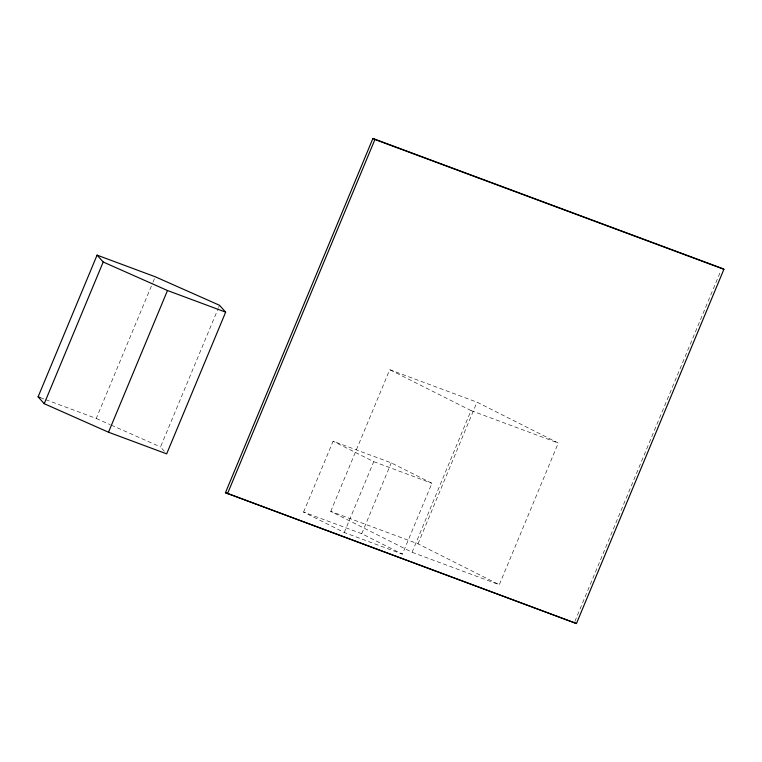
<?xml version="1.0" encoding="UTF-8"?>
<svg xmlns="http://www.w3.org/2000/svg" width="762" height="762" viewBox="0 0 762 762"><rect width="100%" height="100%" fill="white"/><g stroke="black" fill="none" stroke-linecap="round" stroke-linejoin="round"><path stroke-width="0.57" stroke-dasharray="3.81 2.86" d="M45.777 399.679L96.26 418.452L152.495 283.359M152.952 282.254L154.781 277.863M164.373 451.275L160.544 446.97L218.161 308.581M218.618 307.477L219.532 305.286M303.6 512.064L333.089 441.227L391.249 462.858L431.902 483.298L402.412 554.145L344.253 532.505L303.6 512.064L361.76 533.705L402.412 554.145M330.756 511.397L389.744 369.703L476.983 402.165L558.289 443.036L499.301 584.73L412.061 552.269L330.756 511.397L418.005 543.849L499.301 584.73M344.253 532.505L373.742 461.658L333.089 441.227M361.76 533.705L391.249 462.858M412.061 552.269L471.04 410.585L389.744 369.703M418.005 543.849L476.983 402.165M574.872 621.421L720.957 270.481M471.04 410.585L558.289 443.036M373.742 461.658L431.902 483.298M40.291 397.631L44.682 399.269M96.26 418.452L110.185 424.634M111.262 425.11L160.544 446.97"/><path stroke-width="1.14" d="M38.1 396.821L97.079 255.127L155.238 276.768L219.532 305.286L225.657 312.163L166.668 453.857L108.509 432.216L44.225 403.698L38.1 396.821L40.291 397.631M44.225 403.698L103.203 262.004L97.079 255.127M108.509 432.216L167.488 290.522L225.657 312.163M225.447 492.69L372.904 138.465L721.871 268.291L723.9 269.31L576.453 623.535L225.447 492.69L576.453 623.535M227.486 493.709L374.933 139.484L372.904 138.465M374.933 139.484L723.9 269.31M103.203 262.004L167.488 290.522"/></g></svg>
